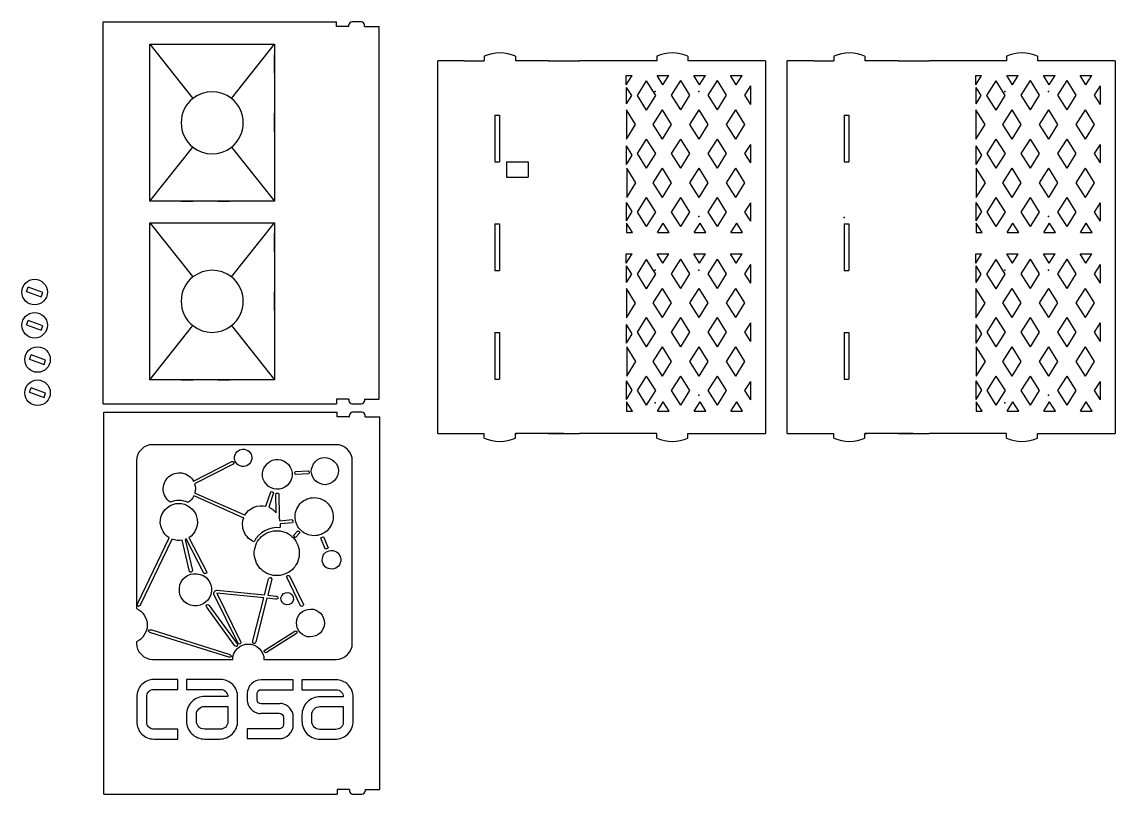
# Model space of a CAD drawing. Header units: centimetres. Extents: x 0 to 967, y -13 to 94.
# Drawn here: x 60.9 to 131.2, y -13.4 to 36.3 of the extents above; entities that cross this region are included whole.
import ezdxf

# ---------------------------------------------------------------- set-up
doc = ezdxf.new("R2010")
doc.units = ezdxf.units.CM
doc.header["$MEASUREMENT"] = 0
doc.layers.add('Picnic Basket-v2.1 v1_Picnic Basket-v2.1 v1_Picnic Basket-v1.3 v1_Picnic Basket-v1.2 v1_Picnic Basket-v1 v3_0', color=7, linetype='Continuous')

msp = doc.modelspace()

# ---------------------------------------------------------------- linework, layer by layer
at = {"layer": 'Picnic Basket-v2.1 v1_Picnic Basket-v2.1 v1_Picnic Basket-v1.3 v1_Picnic Basket-v1.2 v1_Picnic Basket-v1 v3_0'}
for p, q in [((66.093, 36.312), (66.095, 36.312)), ((66.093, 11.712), (66.093, 36.312)), ((66.095, 36.312), (81.095, 36.312)), ((81.095, 36.012), (81.095, 36.312)), ((81.897, 36.012), (81.095, 36.012)), ((81.897, 36.012), (81.897, 36.112)), ((82.697, 36.312), (82.097, 36.312)), ((82.697, 36.312), (82.097, 36.312)), ((82.897, 36.012), (82.897, 36.112)), ((82.897, 36.012), (83.85, 36.012)), ((83.85, 12.012), (83.85, 36.012)), ((69.094, 24.754), (69.094, 34.875)), ((69.094, 34.278), (69.094, 34.875)), ((69.094, 34.875), (71.861, 31.382)), ((69.094, 34.875), (69.468, 34.875)), ((69.094, 34.875), (77.113, 34.875)), ((71.084, 34.875), (71.833, 34.875)), ((73.445, 34.875), (74.194, 34.875)), ((74.346, 31.382), (77.113, 34.875)), ((75.807, 34.875), (76.555, 34.875)), ((77.113, 34.875), (77.113, 24.754)), ((77.113, 33.003), (77.113, 34.196)), ((87.614, 9.802), (87.614, 33.802)), ((89.324, 33.802), (87.614, 33.802)), ((89.324, 33.802), (90.614, 33.802)), ((90.614, 34.102), (90.614, 33.802)), ((92.614, 34.102), (92.614, 33.802)), ((94.744, 33.802), (92.614, 33.802)), ((94.744, 33.802), (96.744, 33.802)), ((101.714, 33.802), (96.744, 33.802)), ((101.714, 34.102), (101.714, 33.802)), ((103.714, 34.102), (103.714, 33.802)), ((108.714, 33.802), (103.714, 33.802)), ((108.714, 33.802), (108.714, 9.802)), ((111.824, 33.802), (110.114, 33.802)), ((110.114, 9.802), (110.114, 33.802)), ((111.824, 33.802), (113.114, 33.802)), ((113.114, 34.102), (113.114, 33.802)), ((115.114, 34.102), (115.114, 33.802)), ((117.244, 33.802), (115.114, 33.802)), ((117.244, 33.802), (119.244, 33.802)), ((124.214, 33.802), (119.244, 33.802)), ((124.214, 34.102), (124.214, 33.802)), ((126.214, 34.102), (126.214, 33.802)), ((131.214, 33.802), (126.214, 33.802)), ((131.214, 33.802), (131.214, 9.802)), ((99.745, 32.266), (99.745, 32.863)), ((99.745, 32.266), (100.12, 32.863)), ((99.745, 32.863), (100.12, 32.863)), ((100.463, 31.565), (101.053, 32.506)), ((101.643, 31.565), (101.053, 32.506)), ((102.11, 32.266), (101.736, 32.863)), ((101.736, 32.863), (102.484, 32.863)), ((102.11, 32.266), (102.484, 32.863)), ((102.668, 31.588), (103.258, 32.529)), ((103.849, 31.588), (103.258, 32.529)), ((104.097, 32.863), (104.846, 32.863)), ((104.471, 32.266), (104.097, 32.863)), ((104.471, 32.266), (104.846, 32.863)), ((105.029, 31.588), (105.62, 32.529)), ((106.21, 31.588), (105.62, 32.529)), ((106.832, 32.266), (106.458, 32.863)), ((106.458, 32.863), (107.207, 32.863)), ((106.832, 32.266), (107.207, 32.863)), ((122.245, 32.266), (122.245, 32.863)), ((122.245, 32.863), (122.62, 32.863)), ((122.245, 32.266), (122.62, 32.863)), ((122.963, 31.565), (123.553, 32.506)), ((124.143, 31.565), (123.553, 32.506)), ((124.61, 32.266), (124.236, 32.863)), ((124.236, 32.863), (124.984, 32.863)), ((124.61, 32.266), (124.984, 32.863)), ((125.168, 31.588), (125.758, 32.529)), ((126.349, 31.588), (125.758, 32.529)), ((126.597, 32.863), (127.346, 32.863)), ((126.971, 32.266), (126.597, 32.863)), ((126.971, 32.266), (127.346, 32.863)), ((127.529, 31.588), (128.12, 32.529)), ((128.71, 31.588), (128.12, 32.529)), ((128.958, 32.863), (129.707, 32.863)), ((129.332, 32.266), (128.958, 32.863)), ((129.332, 32.266), (129.707, 32.863)), ((100.1, 31.56), (99.765, 32.094)), ((99.765, 31.026), (99.765, 32.094)), ((107.39, 31.588), (107.765, 32.184)), ((107.765, 30.991), (107.765, 32.184)), ((122.6, 31.56), (122.265, 32.094)), ((122.265, 31.026), (122.265, 32.094)), ((129.89, 31.588), (130.265, 32.184)), ((130.265, 30.991), (130.265, 32.184)), ((99.765, 31.026), (100.1, 31.56)), ((101.053, 30.624), (100.463, 31.565)), ((101.053, 30.624), (101.643, 31.565)), ((103.258, 30.647), (102.668, 31.588)), ((103.258, 30.647), (103.849, 31.588)), ((105.62, 30.647), (105.029, 31.588)), ((105.62, 30.647), (106.21, 31.588)), ((107.765, 30.991), (107.39, 31.588)), ((122.265, 31.026), (122.6, 31.56)), ((123.553, 30.624), (122.963, 31.565)), ((123.553, 30.624), (124.143, 31.565)), ((125.758, 30.647), (125.168, 31.588)), ((125.758, 30.647), (126.349, 31.588)), ((128.12, 30.647), (127.529, 31.588)), ((128.12, 30.647), (128.71, 31.588)), ((130.265, 30.991), (129.89, 31.588)), ((77.113, 29.24), (77.113, 30.433)), ((91.283, 30.302), (91.583, 30.302)), ((91.283, 30.302), (91.283, 27.302)), ((91.583, 30.302), (91.583, 27.302)), ((100.349, 29.698), (99.758, 30.639)), ((99.758, 30.639), (99.758, 28.757)), ((101.488, 29.707), (102.078, 30.647)), ((102.668, 29.707), (102.078, 30.647)), ((102.668, 29.707), (102.078, 30.647)), ((103.849, 29.707), (104.439, 30.647)), ((105.029, 29.707), (104.439, 30.647)), ((106.21, 29.707), (106.8, 30.647)), ((107.39, 29.707), (106.8, 30.647)), ((113.783, 30.302), (114.083, 30.302)), ((113.783, 30.302), (113.783, 27.302)), ((114.083, 30.302), (114.083, 27.302)), ((122.849, 29.698), (122.258, 30.639)), ((122.258, 30.639), (122.258, 28.757)), ((123.988, 29.707), (124.578, 30.647)), ((125.168, 29.707), (124.578, 30.647)), ((125.168, 29.707), (124.578, 30.647)), ((126.349, 29.707), (126.939, 30.647)), ((127.529, 29.707), (126.939, 30.647)), ((128.71, 29.707), (129.3, 30.647)), ((129.89, 29.707), (129.3, 30.647)), ((99.758, 28.757), (100.349, 29.698)), ((102.078, 28.766), (101.488, 29.707)), ((102.078, 28.766), (102.668, 29.707)), ((102.078, 28.766), (102.668, 29.707)), ((104.439, 28.766), (103.849, 29.707)), ((104.439, 28.766), (105.029, 29.707)), ((106.8, 28.766), (106.21, 29.707)), ((106.8, 28.766), (107.39, 29.707)), ((122.258, 28.757), (122.849, 29.698)), ((124.578, 28.766), (123.988, 29.707)), ((124.578, 28.766), (125.168, 29.707)), ((124.578, 28.766), (125.168, 29.707)), ((126.939, 28.766), (126.349, 29.707)), ((126.939, 28.766), (127.529, 29.707)), ((129.3, 28.766), (128.71, 29.707)), ((129.3, 28.766), (129.89, 29.707)), ((69.094, 24.754), (71.861, 28.247)), ((74.346, 28.247), (77.113, 24.754)), ((100.139, 27.721), (99.765, 28.317)), ((99.765, 27.124), (99.765, 28.317)), ((100.468, 27.825), (101.058, 28.766)), ((101.649, 27.825), (101.058, 28.766)), ((102.668, 27.825), (103.258, 28.766)), ((103.849, 27.825), (103.258, 28.766)), ((105.029, 27.825), (105.62, 28.766)), ((106.21, 27.825), (105.62, 28.766)), ((107.39, 27.825), (107.765, 28.422)), ((107.765, 27.229), (107.765, 28.422)), ((122.265, 27.124), (122.265, 28.317)), ((122.639, 27.721), (122.265, 28.317)), ((122.968, 27.825), (123.558, 28.766)), ((124.149, 27.825), (123.558, 28.766)), ((125.168, 27.825), (125.758, 28.766)), ((126.349, 27.825), (125.758, 28.766)), ((127.529, 27.825), (128.12, 28.766)), ((128.71, 27.825), (128.12, 28.766)), ((129.89, 27.825), (130.265, 28.422)), ((130.265, 27.229), (130.265, 28.422)), ((99.765, 27.124), (100.139, 27.721)), ((101.058, 26.884), (100.468, 27.825)), ((101.058, 26.884), (101.649, 27.825)), ((103.258, 26.884), (102.668, 27.825)), ((103.258, 26.884), (103.849, 27.825)), ((105.62, 26.884), (105.029, 27.825)), ((105.62, 26.884), (106.21, 27.825)), ((107.765, 27.229), (107.39, 27.825)), ((122.265, 27.124), (122.639, 27.721)), ((123.558, 26.884), (122.968, 27.825)), ((123.558, 26.884), (124.149, 27.825)), ((125.758, 26.884), (125.168, 27.825)), ((125.758, 26.884), (126.349, 27.825)), ((128.12, 26.884), (127.529, 27.825)), ((128.12, 26.884), (128.71, 27.825)), ((130.265, 27.229), (129.89, 27.825)), ((91.283, 27.302), (91.583, 27.302)), ((92.033, 27.302), (93.433, 27.302)), ((92.033, 27.302), (92.033, 26.302)), ((93.433, 27.302), (93.433, 26.302)), ((99.778, 26.884), (99.778, 25.003)), ((100.368, 25.944), (99.778, 26.884)), ((101.488, 25.944), (102.078, 26.884)), ((102.668, 25.944), (102.078, 26.884)), ((103.849, 25.944), (104.439, 26.884)), ((105.029, 25.944), (104.439, 26.884)), ((106.21, 25.944), (106.8, 26.884)), ((107.39, 25.944), (106.8, 26.884)), ((113.783, 27.302), (114.083, 27.302)), ((122.868, 25.944), (122.278, 26.884)), ((122.278, 26.884), (122.278, 25.003)), ((123.988, 25.944), (124.578, 26.884)), ((125.168, 25.944), (124.578, 26.884)), ((126.349, 25.944), (126.939, 26.884)), ((127.529, 25.944), (126.939, 26.884)), ((128.71, 25.944), (129.3, 26.884)), ((129.89, 25.944), (129.3, 26.884)), ((92.033, 26.302), (93.433, 26.302)), ((99.778, 25.003), (100.368, 25.944)), ((102.078, 25.003), (101.488, 25.944)), ((102.078, 25.003), (102.668, 25.944)), ((104.439, 25.003), (103.849, 25.944)), ((104.439, 25.003), (105.029, 25.944)), ((106.8, 25.003), (106.21, 25.944)), ((106.8, 25.003), (107.39, 25.944)), ((122.278, 25.003), (122.868, 25.944)), ((124.578, 25.003), (123.988, 25.944)), ((124.578, 25.003), (125.168, 25.944)), ((126.939, 25.003), (126.349, 25.944)), ((126.939, 25.003), (127.529, 25.944)), ((129.3, 25.003), (128.71, 25.944)), ((129.3, 25.003), (129.89, 25.944)), ((77.113, 24.754), (69.094, 24.754)), ((71.11, 24.754), (71.859, 24.754)), ((71.11, 24.754), (71.859, 24.754)), ((73.471, 24.754), (74.22, 24.754)), ((100.139, 24.088), (99.765, 24.685)), ((99.765, 23.492), (99.765, 24.685)), ((100.468, 24.062), (101.058, 25.003)), ((101.649, 24.062), (101.058, 25.003)), ((102.668, 24.062), (103.258, 25.003)), ((103.849, 24.062), (103.258, 25.003)), ((105.029, 24.062), (105.62, 25.003)), ((106.21, 24.062), (105.62, 25.003)), ((107.39, 24.062), (107.765, 24.659)), ((107.765, 23.466), (107.765, 24.659)), ((122.265, 23.492), (122.265, 24.685)), ((122.639, 24.088), (122.265, 24.685)), ((122.968, 24.062), (123.558, 25.003)), ((124.149, 24.062), (123.558, 25.003)), ((125.168, 24.062), (125.758, 25.003)), ((126.349, 24.062), (125.758, 25.003)), ((127.529, 24.062), (128.12, 25.003)), ((128.71, 24.062), (128.12, 25.003)), ((129.89, 24.062), (130.265, 24.659)), ((130.265, 23.466), (130.265, 24.659)), ((99.765, 23.492), (100.139, 24.088)), ((101.058, 23.122), (100.468, 24.062)), ((101.058, 23.122), (101.649, 24.062)), ((103.258, 23.122), (102.668, 24.062)), ((103.258, 23.122), (103.849, 24.062)), ((105.62, 23.122), (105.029, 24.062)), ((105.62, 23.122), (106.21, 24.062)), ((107.765, 23.466), (107.39, 24.062)), ((122.265, 23.492), (122.639, 24.088)), ((123.558, 23.122), (122.968, 24.062)), ((123.558, 23.122), (124.149, 24.062)), ((125.758, 23.122), (125.168, 24.062)), ((125.758, 23.122), (126.349, 24.062)), ((128.12, 23.122), (127.529, 24.062)), ((128.12, 23.122), (128.71, 24.062)), ((130.265, 23.466), (129.89, 24.062)), ((69.094, 13.254), (69.094, 23.375)), ((69.094, 23.375), (69.468, 23.375)), ((69.094, 23.375), (71.861, 19.882)), ((69.094, 23.375), (77.113, 23.375)), ((69.094, 22.778), (69.094, 23.375)), ((71.084, 23.375), (71.833, 23.375)), ((73.445, 23.375), (74.194, 23.375)), ((74.346, 19.882), (77.113, 23.375)), ((75.807, 23.375), (76.555, 23.375)), ((77.113, 23.375), (77.113, 13.254)), ((91.283, 23.302), (91.283, 20.302)), ((91.283, 23.302), (91.583, 23.302)), ((91.583, 23.302), (91.583, 20.302)), ((99.771, 23.339), (99.771, 22.742)), ((100.146, 22.742), (99.771, 23.339)), ((101.762, 22.742), (102.136, 23.339)), ((101.762, 22.742), (102.136, 23.339)), ((102.51, 22.742), (102.136, 23.339)), ((102.51, 22.742), (102.136, 23.339)), ((104.123, 22.742), (104.497, 23.339)), ((104.872, 22.742), (104.497, 23.339)), ((106.484, 22.742), (106.858, 23.339)), ((107.233, 22.742), (106.858, 23.339)), ((113.783, 23.302), (114.083, 23.302)), ((113.783, 23.302), (113.783, 20.302)), ((114.083, 23.302), (114.083, 20.302)), ((122.646, 22.742), (122.271, 23.339)), ((122.271, 23.339), (122.271, 22.742)), ((124.262, 22.742), (124.636, 23.339)), ((124.262, 22.742), (124.636, 23.339)), ((125.01, 22.742), (124.636, 23.339)), ((125.01, 22.742), (124.636, 23.339)), ((126.623, 22.742), (126.997, 23.339)), ((127.372, 22.742), (126.997, 23.339)), ((128.984, 22.742), (129.358, 23.339)), ((129.733, 22.742), (129.358, 23.339)), ((77.113, 21.503), (77.113, 22.696)), ((99.771, 22.742), (100.146, 22.742)), ((101.762, 22.742), (102.51, 22.742)), ((101.762, 22.742), (102.51, 22.742)), ((104.123, 22.742), (104.872, 22.742)), ((106.484, 22.742), (107.233, 22.742)), ((122.271, 22.742), (122.646, 22.742)), ((124.262, 22.742), (125.01, 22.742)), ((124.262, 22.742), (125.01, 22.742)), ((126.623, 22.742), (127.372, 22.742)), ((128.984, 22.742), (129.733, 22.742)), ((99.745, 20.766), (100.12, 21.363)), ((99.745, 20.766), (99.745, 21.363)), ((99.745, 21.363), (100.12, 21.363)), ((102.11, 20.766), (101.736, 21.363)), ((101.736, 21.363), (102.484, 21.363)), ((102.11, 20.766), (102.484, 21.363)), ((104.471, 20.766), (104.097, 21.363)), ((104.097, 21.363), (104.846, 21.363)), ((104.471, 20.766), (104.846, 21.363)), ((106.832, 20.766), (106.458, 21.363)), ((106.458, 21.363), (107.207, 21.363)), ((106.832, 20.766), (107.207, 21.363)), ((122.245, 20.766), (122.62, 21.363)), ((122.245, 21.363), (122.62, 21.363)), ((122.245, 20.766), (122.245, 21.363)), ((124.61, 20.766), (124.236, 21.363)), ((124.236, 21.363), (124.984, 21.363)), ((124.61, 20.766), (124.984, 21.363)), ((126.971, 20.766), (126.597, 21.363)), ((126.597, 21.363), (127.346, 21.363)), ((126.971, 20.766), (127.346, 21.363)), ((128.958, 21.363), (129.707, 21.363)), ((129.332, 20.766), (128.958, 21.363)), ((129.332, 20.766), (129.707, 21.363)), ((99.765, 19.526), (99.765, 20.594)), ((100.1, 20.06), (99.765, 20.594)), ((100.463, 20.065), (101.053, 21.006)), ((101.643, 20.065), (101.053, 21.006)), ((102.668, 20.088), (103.258, 21.029)), ((103.849, 20.088), (103.258, 21.029)), ((105.029, 20.088), (105.62, 21.029)), ((106.21, 20.088), (105.62, 21.029)), ((107.39, 20.088), (107.765, 20.684)), ((107.765, 19.491), (107.765, 20.684)), ((122.265, 19.526), (122.265, 20.594)), ((122.6, 20.06), (122.265, 20.594)), ((122.963, 20.065), (123.553, 21.006)), ((124.143, 20.065), (123.553, 21.006)), ((125.168, 20.088), (125.758, 21.029)), ((126.349, 20.088), (125.758, 21.029)), ((127.529, 20.088), (128.12, 21.029)), ((128.71, 20.088), (128.12, 21.029)), ((129.89, 20.088), (130.265, 20.684)), ((130.265, 19.491), (130.265, 20.684)), ((91.283, 20.302), (91.583, 20.302)), ((99.765, 19.526), (100.1, 20.06)), ((101.053, 19.124), (100.463, 20.065)), ((101.053, 19.124), (101.643, 20.065)), ((103.258, 19.147), (102.668, 20.088)), ((103.258, 19.147), (103.849, 20.088)), ((105.62, 19.147), (105.029, 20.088)), ((105.62, 19.147), (106.21, 20.088)), ((107.765, 19.491), (107.39, 20.088)), ((113.783, 20.302), (114.083, 20.302)), ((122.265, 19.526), (122.6, 20.06)), ((123.553, 19.124), (122.963, 20.065)), ((123.553, 19.124), (124.143, 20.065)), ((125.758, 19.147), (125.168, 20.088)), ((125.758, 19.147), (126.349, 20.088)), ((128.12, 19.147), (127.529, 20.088)), ((128.12, 19.147), (128.71, 20.088)), ((130.265, 19.491), (129.89, 20.088)), ((61.152, 18.939), (61.255, 19.221)), ((62.195, 18.877), (61.255, 19.221)), ((99.758, 19.139), (99.758, 17.257)), ((100.349, 18.198), (99.758, 19.139)), ((101.488, 18.207), (102.078, 19.147)), ((102.668, 18.207), (102.078, 19.147)), ((102.668, 18.207), (102.078, 19.147)), ((103.849, 18.207), (104.439, 19.147)), ((105.029, 18.207), (104.439, 19.147)), ((106.21, 18.207), (106.8, 19.147)), ((107.39, 18.207), (106.8, 19.147)), ((122.258, 19.139), (122.258, 17.257)), ((122.849, 18.198), (122.258, 19.139)), ((123.988, 18.207), (124.578, 19.147)), ((125.168, 18.207), (124.578, 19.147)), ((125.168, 18.207), (124.578, 19.147)), ((126.349, 18.207), (126.939, 19.147)), ((127.529, 18.207), (126.939, 19.147)), ((128.71, 18.207), (129.3, 19.147)), ((129.89, 18.207), (129.3, 19.147)), ((61.152, 18.939), (62.091, 18.596)), ((62.091, 18.596), (62.195, 18.877)), ((77.113, 17.74), (77.113, 18.933)), ((99.758, 17.257), (100.349, 18.198)), ((102.078, 17.266), (101.488, 18.207)), ((102.078, 17.266), (102.668, 18.207)), ((102.078, 17.266), (102.668, 18.207)), ((104.439, 17.266), (103.849, 18.207)), ((104.439, 17.266), (105.029, 18.207)), ((106.8, 17.266), (106.21, 18.207)), ((106.8, 17.266), (107.39, 18.207)), ((122.258, 17.257), (122.849, 18.198)), ((124.578, 17.266), (123.988, 18.207)), ((124.578, 17.266), (125.168, 18.207)), ((124.578, 17.266), (125.168, 18.207)), ((126.939, 17.266), (126.349, 18.207)), ((126.939, 17.266), (127.529, 18.207)), ((129.3, 17.266), (128.71, 18.207)), ((129.3, 17.266), (129.89, 18.207)), ((61.152, 16.801), (61.255, 17.082)), ((62.195, 16.739), (61.255, 17.082)), ((100.468, 16.325), (101.058, 17.266)), ((101.649, 16.325), (101.058, 17.266)), ((102.668, 16.325), (103.258, 17.266)), ((103.849, 16.325), (103.258, 17.266)), ((105.029, 16.325), (105.62, 17.266)), ((106.21, 16.325), (105.62, 17.266)), ((107.39, 16.325), (107.765, 16.922)), ((107.765, 15.729), (107.765, 16.922)), ((122.968, 16.325), (123.558, 17.266)), ((124.149, 16.325), (123.558, 17.266)), ((125.168, 16.325), (125.758, 17.266)), ((126.349, 16.325), (125.758, 17.266)), ((127.529, 16.325), (128.12, 17.266)), ((128.71, 16.325), (128.12, 17.266)), ((129.89, 16.325), (130.265, 16.922)), ((130.265, 15.729), (130.265, 16.922)), ((61.152, 16.801), (62.091, 16.457)), ((62.091, 16.457), (62.195, 16.739)), ((69.094, 13.254), (71.861, 16.747)), ((74.346, 16.747), (77.113, 13.254)), ((91.283, 16.302), (91.583, 16.302)), ((91.283, 16.302), (91.283, 13.302)), ((91.583, 16.302), (91.583, 13.302)), ((99.765, 15.624), (99.765, 16.817)), ((100.139, 16.221), (99.765, 16.817)), ((99.765, 15.624), (100.139, 16.221)), ((101.058, 15.384), (100.468, 16.325)), ((101.058, 15.384), (101.649, 16.325)), ((103.258, 15.384), (102.668, 16.325)), ((103.258, 15.384), (103.849, 16.325)), ((105.62, 15.384), (105.029, 16.325)), ((105.62, 15.384), (106.21, 16.325)), ((107.765, 15.729), (107.39, 16.325)), ((113.783, 16.302), (114.083, 16.302)), ((113.783, 16.302), (113.783, 13.302)), ((114.083, 16.302), (114.083, 13.302)), ((122.639, 16.221), (122.265, 16.817)), ((122.265, 15.624), (122.265, 16.817)), ((122.265, 15.624), (122.639, 16.221)), ((123.558, 15.384), (122.968, 16.325)), ((123.558, 15.384), (124.149, 16.325)), ((125.758, 15.384), (125.168, 16.325)), ((125.758, 15.384), (126.349, 16.325)), ((128.12, 15.384), (127.529, 16.325)), ((128.12, 15.384), (128.71, 16.325)), ((130.265, 15.729), (129.89, 16.325)), ((61.34, 14.594), (61.443, 14.875)), ((62.382, 14.532), (61.443, 14.875)), ((99.778, 15.384), (99.778, 13.503)), ((100.368, 14.444), (99.778, 15.384)), ((101.488, 14.444), (102.078, 15.384)), ((102.668, 14.444), (102.078, 15.384)), ((103.849, 14.444), (104.439, 15.384)), ((105.029, 14.444), (104.439, 15.384)), ((106.21, 14.444), (106.8, 15.384)), ((107.39, 14.444), (106.8, 15.384)), ((122.278, 15.384), (122.278, 13.503)), ((122.868, 14.444), (122.278, 15.384)), ((123.988, 14.444), (124.578, 15.384)), ((125.168, 14.444), (124.578, 15.384)), ((126.349, 14.444), (126.939, 15.384)), ((127.529, 14.444), (126.939, 15.384)), ((128.71, 14.444), (129.3, 15.384)), ((129.89, 14.444), (129.3, 15.384)), ((61.34, 14.594), (62.279, 14.25)), ((62.279, 14.25), (62.382, 14.532)), ((99.778, 13.503), (100.368, 14.444)), ((102.078, 13.503), (101.488, 14.444)), ((102.078, 13.503), (102.668, 14.444)), ((104.439, 13.503), (103.849, 14.444)), ((104.439, 13.503), (105.029, 14.444)), ((106.8, 13.503), (106.21, 14.444)), ((106.8, 13.503), (107.39, 14.444)), ((122.278, 13.503), (122.868, 14.444)), ((124.578, 13.503), (123.988, 14.444)), ((124.578, 13.503), (125.168, 14.444)), ((126.939, 13.503), (126.349, 14.444)), ((126.939, 13.503), (127.529, 14.444)), ((129.3, 13.503), (128.71, 14.444)), ((129.3, 13.503), (129.89, 14.444)), ((100.468, 12.562), (101.058, 13.503)), ((101.649, 12.562), (101.058, 13.503)), ((102.668, 12.562), (103.258, 13.503)), ((103.849, 12.562), (103.258, 13.503)), ((105.029, 12.562), (105.62, 13.503)), ((106.21, 12.562), (105.62, 13.503)), ((122.968, 12.562), (123.558, 13.503)), ((124.149, 12.562), (123.558, 13.503)), ((125.168, 12.562), (125.758, 13.503)), ((126.349, 12.562), (125.758, 13.503)), ((127.529, 12.562), (128.12, 13.503)), ((128.71, 12.562), (128.12, 13.503)), ((61.34, 12.455), (61.443, 12.737)), ((62.382, 12.393), (61.443, 12.737)), ((77.113, 13.254), (69.094, 13.254)), ((71.11, 13.254), (71.859, 13.254)), ((71.11, 13.254), (71.859, 13.254)), ((73.471, 13.254), (74.22, 13.254)), ((91.283, 13.302), (91.583, 13.302)), ((99.765, 11.992), (99.765, 13.185)), ((100.139, 12.588), (99.765, 13.185)), ((107.39, 12.562), (107.765, 13.159)), ((107.765, 11.966), (107.765, 13.159)), ((113.783, 13.302), (114.083, 13.302)), ((122.265, 11.992), (122.265, 13.185)), ((122.639, 12.588), (122.265, 13.185)), ((129.89, 12.562), (130.265, 13.159)), ((130.265, 11.966), (130.265, 13.159)), ((61.34, 12.455), (62.279, 12.111)), ((62.279, 12.111), (62.382, 12.393)), ((81.095, 12.012), (81.097, 11.712)), ((81.897, 12.012), (81.095, 12.012)), ((81.897, 12.012), (81.897, 11.912)), ((82.897, 12.012), (83.85, 12.012)), ((82.897, 12.012), (82.897, 11.912)), ((99.765, 11.992), (100.139, 12.588)), ((101.058, 11.622), (100.468, 12.562)), ((101.058, 11.622), (101.649, 12.562)), ((103.258, 11.622), (102.668, 12.562)), ((103.258, 11.622), (103.849, 12.562)), ((105.62, 11.622), (105.029, 12.562)), ((105.62, 11.622), (106.21, 12.562)), ((107.765, 11.966), (107.39, 12.562)), ((122.265, 11.992), (122.639, 12.588)), ((123.558, 11.622), (122.968, 12.562)), ((123.558, 11.622), (124.149, 12.562)), ((125.758, 11.622), (125.168, 12.562)), ((125.758, 11.622), (126.349, 12.562)), ((128.12, 11.622), (127.529, 12.562)), ((128.12, 11.622), (128.71, 12.562)), ((130.265, 11.966), (129.89, 12.562)), ((66.093, 11.712), (81.097, 11.712)), ((82.097, 11.712), (82.697, 11.712)), ((99.771, 11.839), (99.771, 11.242)), ((100.146, 11.242), (99.771, 11.839)), ((101.762, 11.242), (102.136, 11.839)), ((101.762, 11.242), (102.136, 11.839)), ((102.51, 11.242), (102.136, 11.839)), ((102.51, 11.242), (102.136, 11.839)), ((104.123, 11.242), (104.497, 11.839)), ((104.872, 11.242), (104.497, 11.839)), ((106.484, 11.242), (106.858, 11.839)), ((107.233, 11.242), (106.858, 11.839)), ((122.646, 11.242), (122.271, 11.839)), ((122.271, 11.839), (122.271, 11.242)), ((124.262, 11.242), (124.636, 11.839)), ((124.262, 11.242), (124.636, 11.839)), ((125.01, 11.242), (124.636, 11.839)), ((125.01, 11.242), (124.636, 11.839)), ((126.623, 11.242), (126.997, 11.839)), ((127.372, 11.242), (126.997, 11.839)), ((128.984, 11.242), (129.358, 11.839)), ((129.733, 11.242), (129.358, 11.839)), ((66.134, -13.427), (66.134, 11.173)), ((66.134, 11.173), (66.136, 11.173)), ((66.136, 11.173), (81.136, 11.173)), ((81.136, 10.873), (81.136, 11.173)), ((81.938, 10.873), (81.136, 10.873)), ((81.938, 10.873), (81.938, 10.973)), ((82.738, 11.173), (82.138, 11.173)), ((82.738, 11.173), (82.138, 11.173)), ((82.938, 10.873), (82.938, 10.973)), ((82.938, 10.873), (83.891, 10.873)), ((83.891, -13.127), (83.891, 10.873)), ((99.771, 11.242), (100.146, 11.242)), ((101.762, 11.242), (102.51, 11.242)), ((101.762, 11.242), (102.51, 11.242)), ((104.123, 11.242), (104.872, 11.242)), ((106.484, 11.242), (107.233, 11.242)), ((122.271, 11.242), (122.646, 11.242)), ((124.262, 11.242), (125.01, 11.242)), ((124.262, 11.242), (125.01, 11.242)), ((126.623, 11.242), (127.372, 11.242)), ((128.984, 11.242), (129.733, 11.242)), ((87.614, 9.802), (89.324, 9.802)), ((89.324, 9.802), (90.614, 9.802)), ((90.614, 9.502), (90.614, 9.802)), ((92.614, 9.802), (92.714, 9.802)), ((95.714, 9.802), (92.614, 9.802)), ((94.744, 9.802), (92.614, 9.802)), ((92.614, 9.502), (92.614, 9.802)), ((95.714, 9.802), (92.614, 9.802)), ((94.744, 9.802), (96.744, 9.802)), ((101.714, 9.802), (96.744, 9.802)), ((101.714, 9.802), (96.744, 9.802)), ((101.714, 9.502), (101.714, 9.802)), ((101.714, 9.502), (101.714, 9.802)), ((103.714, 9.502), (103.714, 9.802)), ((103.714, 9.802), (108.714, 9.802)), ((103.714, 9.502), (103.714, 9.802)), ((110.114, 9.802), (111.824, 9.802)), ((111.824, 9.802), (113.114, 9.802)), ((113.114, 9.502), (113.114, 9.802)), ((118.214, 9.802), (115.114, 9.802)), ((118.214, 9.802), (115.114, 9.802)), ((115.114, 9.502), (115.114, 9.802)), ((117.244, 9.802), (115.114, 9.802)), ((115.114, 9.802), (115.214, 9.802)), ((117.244, 9.802), (119.244, 9.802)), ((124.214, 9.802), (119.244, 9.802)), ((124.214, 9.802), (119.244, 9.802)), ((124.214, 9.502), (124.214, 9.802)), ((124.214, 9.502), (124.214, 9.802)), ((126.214, 9.502), (126.214, 9.802)), ((126.214, 9.502), (126.214, 9.802)), ((126.214, 9.802), (131.214, 9.802)), ((81.082, 9.08), (69.267, 9.08)), ((68.236, 8.048), (68.236, -1.473)), ((71.893, 6.734), (74.359, 7.998)), ((74.449, 7.824), (71.971, 6.554)), ((82.113, -3.716), (82.113, 8.048)), ((78.452, 7.359), (79.304, 7.402)), ((79.314, 7.206), (78.461, 7.163)), ((71.976, 5.758), (71.924, 5.795)), ((75.095, 4.378), (71.976, 5.758)), ((71.982, 5.951), (72.055, 5.938)), ((72.055, 5.938), (75.175, 4.558)), ((76.558, 5.113), (76.87, 6.039)), ((77.056, 5.976), (76.744, 5.05)), ((77.215, 4.688), (77.199, 5.908)), ((77.396, 5.911), (77.415, 4.449)), ((75.133, 4.367), (75.095, 4.378)), ((75.175, 4.558), (75.212, 4.535)), ((77.453, 4.169), (78.244, 4.252)), ((78.264, 4.056), (77.475, 3.974)), ((78.328, 3.238), (78.608, 3.537)), ((68.317, -1.128), (70.34, 3.081)), ((70.501, 2.966), (68.494, -1.213)), ((70.513, 2.995), (70.501, 2.966)), ((71.638, 0.923), (71.173, 2.929)), ((71.438, 3.011), (71.36, 2.98)), ((71.36, 2.98), (71.366, 2.964)), ((71.366, 2.964), (71.829, 0.967)), ((71.447, 2.967), (71.438, 3.011)), ((72.571, 0.815), (71.447, 2.967)), ((71.589, 3.091), (71.621, 3.058)), ((71.621, 3.058), (72.745, 0.906)), ((78.751, 3.402), (78.471, 3.104)), ((80.382, 2.368), (80.09, 3.067)), ((80.272, 3.143), (80.563, 2.444)), ((76.477, -0.597), (76.735, 0.412)), ((76.925, 0.364), (76.675, -0.617)), ((78.79, -1.3), (77.898, 0.538)), ((78.075, 0.623), (78.967, -1.215)), ((74.747, -3.676), (73.216, -0.544)), ((73.247, -0.385), (73.281, -0.377)), ((73.407, -0.488), (74.924, -3.59)), ((76.428, -0.789), (73.407, -0.488)), ((73.431, -0.293), (76.477, -0.597)), ((76.675, -0.617), (77.206, -0.669)), ((74.547, -3.86), (72.747, -1.387)), ((72.906, -1.271), (74.706, -3.744)), ((75.72, -3.56), (76.428, -0.789)), ((76.626, -0.809), (75.911, -3.609)), ((77.186, -0.865), (76.626, -0.809)), ((74.11, -4.593), (69.157, -3.037)), ((69.216, -2.85), (74.169, -4.406)), ((76.49, -4.149), (78.414, -2.924)), ((78.519, -3.09), (76.595, -4.314)), ((68.236, -3.613), (68.236, -3.716)), ((69.267, -4.747), (74.426, -4.747)), ((76.433, -4.747), (81.082, -4.747)), ((70.892, -6.051), (69.338, -6.051)), ((70.892, -6.686), (70.892, -6.051)), ((71.45, -6.051), (71.45, -6.686)), ((73.65, -6.051), (71.45, -6.051)), ((78.322, -6.066), (76.248, -6.066)), ((78.322, -6.701), (78.322, -6.066)), ((78.879, -6.066), (78.879, -6.701)), ((81.08, -6.066), (78.879, -6.066)), ((69.338, -6.686), (70.892, -6.686)), ((71.45, -6.686), (73.65, -6.686)), ((75.359, -6.954), (75.36, -7.386)), ((75.995, -7.38), (75.994, -6.954)), ((76.247, -6.702), (78.322, -6.701)), ((78.879, -6.701), (81.08, -6.701)), ((68.25, -7.139), (68.25, -8.787)), ((68.885, -8.787), (68.885, -7.139)), ((73.592, -7.141), (72.598, -7.141)), ((73.635, -7.141), (73.592, -7.141)), ((74.104, -7.14), (73.635, -7.141)), ((74.738, -8.245), (74.739, -7.139)), ((77.434, -7.603), (76.247, -7.603)), ((77.498, -7.595), (77.434, -7.603)), ((77.536, -7.585), (77.498, -7.595)), ((77.575, -7.592), (77.536, -7.585)), ((81.021, -7.156), (80.028, -7.156)), ((81.064, -7.157), (81.021, -7.156)), ((81.533, -7.156), (81.064, -7.157)), ((82.168, -8.26), (82.168, -7.155)), ((71.45, -8.289), (71.45, -8.728)), ((72.085, -8.728), (72.085, -8.289)), ((72.598, -7.776), (74.104, -7.776)), ((74.104, -7.776), (74.104, -8.762)), ((74.739, -8.288), (74.738, -8.245)), ((74.739, -8.728), (74.739, -8.288)), ((76.107, -8.227), (76.146, -8.233)), ((76.146, -8.233), (76.184, -8.223)), ((76.184, -8.223), (76.255, -8.213)), ((76.255, -8.213), (77.417, -8.213)), ((78.879, -8.305), (78.879, -8.743)), ((79.514, -8.743), (79.514, -8.305)), ((80.028, -7.791), (81.533, -7.791)), ((81.533, -7.791), (81.533, -8.778)), ((82.168, -8.304), (82.168, -8.26)), ((82.168, -8.743), (82.168, -8.304)), ((77.687, -8.483), (77.687, -8.946)), ((78.321, -8.982), (78.321, -8.447)), ((70.892, -9.241), (69.338, -9.241)), ((70.892, -9.876), (70.892, -9.241)), ((73.626, -9.24), (72.598, -9.241)), ((76.477, -9.215), (75.351, -9.216)), ((75.351, -9.216), (75.351, -9.851)), ((75.351, -9.851), (76.222, -9.85)), ((76.222, -9.85), (76.255, -9.85)), ((76.255, -9.85), (76.463, -9.85)), ((76.463, -9.85), (76.506, -9.85)), ((76.507, -9.215), (76.477, -9.215)), ((76.506, -9.85), (77.454, -9.85)), ((77.448, -9.215), (76.507, -9.215)), ((81.055, -9.256), (80.028, -9.257)), ((69.338, -9.876), (70.892, -9.876)), ((72.598, -9.876), (73.591, -9.876)), ((80.028, -9.892), (81.02, -9.892)), ((81.136, -13.127), (81.138, -13.427)), ((81.938, -13.127), (81.136, -13.127)), ((81.938, -13.127), (81.938, -13.227)), ((82.938, -13.127), (82.938, -13.227)), ((82.938, -13.127), (83.891, -13.127)), ((66.134, -13.427), (81.138, -13.427)), ((82.138, -13.427), (82.738, -13.427))]:
    msp.add_line(p, q, dxfattribs=at)
for centre in [(61.673, 18.908), (61.673, 16.77), (61.861, 14.563), (61.861, 12.424)]:
    msp.add_circle(centre, 0.822, dxfattribs=at)
for centre, radius, start, end in [((82.097, 36.112), 0.2, 90, 180), ((82.697, 36.112), 0.2, 0, 90), ((91.614, 31.826), 2.486, 66.27811, 113.72189), ((102.714, 31.826), 2.486, 66.27811, 113.72189), ((114.114, 31.826), 2.486, 66.27811, 113.72189), ((125.214, 31.826), 2.486, 66.27811, 113.72189), ((73.103, 29.814), 2, 51.60677, 128.39323), ((73.103, 29.814), 2, 128.39323, 231.60677), ((73.103, 29.814), 2, 308.39323, 51.60677), ((73.103, 29.814), 2, 231.60677, 308.39323), ((73.103, 18.314), 2, 128.39323, 231.60677), ((73.103, 18.314), 2, 51.60677, 128.39323), ((73.103, 18.314), 2, 308.39323, 51.60677), ((73.103, 18.314), 2, 231.60677, 308.39323), ((82.097, 11.912), 0.2, 180, 270), ((82.697, 11.912), 0.2, 270, 360), ((82.138, 10.973), 0.2, 90, 180), ((82.738, 10.973), 0.2, 0, 90), ((91.614, 11.778), 2.486, 246.27811, 293.72189), ((102.714, 11.778), 2.486, 246.27811, 293.72189), ((102.714, 11.778), 2.486, 246.27811, 293.72189), ((114.114, 11.778), 2.486, 246.27811, 293.72189), ((125.214, 11.778), 2.486, 246.27811, 293.72189), ((125.214, 11.778), 2.486, 246.27811, 293.72189), ((82.138, -13.227), 0.2, 180, 270), ((82.738, -13.227), 0.2, 270, 360)]:
    msp.add_arc(centre, radius, start, end, dxfattribs=at)
for points in [[(69.267, 9.08), (68.76, 9.131), (68.184, 8.556), (68.236, 8.048)], [(74.588, 7.994), (74.445, 8.232), (74.595, 8.647), (74.856, 8.739)], [(74.856, 8.739), (75.093, 8.882), (75.509, 8.732), (75.601, 8.471)], [(75.601, 8.471), (75.744, 8.234), (75.594, 7.818), (75.333, 7.726)], [(82.113, 8.048), (82.165, 8.556), (81.589, 9.131), (81.082, 9.08)], [(74.359, 7.998), (74.4, 8.027), (74.477, 8.005), (74.497, 7.959)], [(74.497, 7.959), (74.523, 7.916), (74.496, 7.84), (74.449, 7.824)], [(75.333, 7.726), (75.095, 7.583), (74.68, 7.733), (74.588, 7.994)], [(76.342, 7.216), (76.32, 7.687), (76.88, 8.191), (77.347, 8.118)], [(77.347, 8.118), (77.819, 8.14), (78.323, 7.58), (78.25, 7.113)], [(79.509, 7.191), (79.375, 7.598), (79.742, 8.175), (80.168, 8.225)], [(80.168, 8.225), (80.575, 8.36), (81.152, 7.992), (81.202, 7.567)], [(70.285, 6.999), (70.505, 7.208), (70.855, 7.313), (71.153, 7.257)], [(71.153, 7.257), (71.454, 7.214), (71.752, 7.003), (71.893, 6.734)], [(77.244, 6.21), (76.773, 6.188), (76.269, 6.749), (76.342, 7.216)], [(78.25, 7.113), (78.272, 6.641), (77.711, 6.137), (77.244, 6.21)], [(78.425, 7.26), (78.421, 7.308), (78.436, 7.364), (78.452, 7.359)], [(78.461, 7.163), (78.446, 7.158), (78.426, 7.211), (78.425, 7.26)], [(79.304, 7.402), (79.32, 7.407), (79.34, 7.354), (79.341, 7.305)], [(79.341, 7.305), (79.345, 7.257), (79.33, 7.201), (79.314, 7.206)], [(80.544, 6.532), (80.136, 6.398), (79.56, 6.765), (79.509, 7.191)], [(81.202, 7.567), (81.337, 7.159), (80.969, 6.583), (80.544, 6.532)], [(69.952, 6.157), (69.923, 6.459), (70.057, 6.799), (70.285, 6.999)], [(71.971, 6.554), (72.034, 6.363), (72.038, 6.144), (71.982, 5.951)], [(70.408, 5.374), (70.152, 5.538), (69.968, 5.854), (69.952, 6.157)], [(71.924, 5.795), (71.843, 5.619), (71.704, 5.462), (71.539, 5.359)], [(76.87, 6.039), (76.871, 6.058), (76.93, 6.061), (76.975, 6.043)], [(76.975, 6.043), (77.021, 6.03), (77.066, 5.992), (77.056, 5.976)], [(77.199, 5.908), (77.194, 5.935), (77.248, 5.966), (77.297, 5.964)], [(77.297, 5.964), (77.345, 5.967), (77.4, 5.938), (77.396, 5.911)], [(79.009, 5.483), (79.247, 5.641), (79.607, 5.715), (79.934, 5.64)], [(79.934, 5.64), (80.261, 5.565), (80.554, 5.343), (80.7, 5.097)], [(69.806, 4.417), (69.908, 4.896), (70.457, 5.319), (70.947, 5.294)], [(71.539, 5.359), (71.198, 5.524), (70.753, 5.53), (70.408, 5.374)], [(70.947, 5.294), (71.436, 5.327), (71.992, 4.913), (72.101, 4.436)], [(75.212, 4.535), (75.432, 4.983), (76.082, 5.262), (76.558, 5.113)], [(76.744, 5.05), (76.926, 4.972), (77.093, 4.844), (77.215, 4.688)], [(78.466, 4.717), (78.54, 5.044), (78.762, 5.337), (79.009, 5.483)], [(80.7, 5.097), (80.859, 4.859), (80.932, 4.498), (80.857, 4.171)], [(70.34, 3.081), (69.906, 3.309), (69.649, 3.953), (69.806, 4.417)], [(72.101, 4.436), (72.266, 3.974), (72.019, 3.326), (71.589, 3.091)], [(75.153, 3.462), (75.026, 3.758), (75.029, 4.11), (75.133, 4.367)], [(77.415, 4.449), (77.413, 4.431), (77.398, 4.412), (77.381, 4.407)], [(77.381, 4.407), (77.413, 4.331), (77.437, 4.251), (77.453, 4.169)], [(78.244, 4.252), (78.26, 4.258), (78.284, 4.206), (78.287, 4.157)], [(78.623, 3.791), (78.464, 4.03), (78.391, 4.39), (78.466, 4.717)], [(77.455, 3.719), (76.825, 3.827), (76.05, 3.41), (75.794, 2.824)], [(76.185, 3.067), (76.405, 3.324), (76.792, 3.522), (77.187, 3.542)], [(77.187, 3.542), (77.583, 3.561), (77.987, 3.402), (78.232, 3.168)], [(77.475, 3.974), (77.477, 3.889), (77.471, 3.803), (77.455, 3.719)], [(78.287, 4.157), (78.294, 4.11), (78.281, 4.053), (78.264, 4.056)], [(78.608, 3.537), (78.64, 3.527), (78.67, 3.507), (78.69, 3.481)], [(79.389, 3.248), (79.062, 3.323), (78.769, 3.545), (78.623, 3.791)], [(80.857, 4.171), (80.783, 3.845), (80.56, 3.551), (80.314, 3.406)], [(71.173, 2.929), (70.956, 2.888), (70.718, 2.911), (70.513, 2.995)], [(75.794, 2.824), (75.536, 2.925), (75.279, 3.166), (75.153, 3.462)], [(75.811, 2.022), (75.791, 2.418), (75.951, 2.823), (76.185, 3.067)], [(78.232, 3.168), (78.489, 2.948), (78.687, 2.561), (78.707, 2.165)], [(78.389, 3.16), (78.362, 3.179), (78.339, 3.207), (78.328, 3.238)], [(78.471, 3.104), (78.439, 3.114), (78.409, 3.134), (78.389, 3.16)], [(78.69, 3.481), (78.718, 3.462), (78.74, 3.433), (78.751, 3.402)], [(80.314, 3.406), (80.076, 3.247), (79.715, 3.174), (79.389, 3.248)], [(80.09, 3.067), (80.081, 3.078), (80.125, 3.114), (80.17, 3.131)], [(80.17, 3.131), (80.214, 3.151), (80.271, 3.157), (80.272, 3.143)], [(78.707, 2.165), (78.726, 1.77), (78.567, 1.365), (78.333, 1.121)], [(80.302, 1.308), (80.101, 1.526), (80.168, 1.994), (80.423, 2.147)], [(80.483, 2.38), (80.439, 2.36), (80.383, 2.354), (80.382, 2.368)], [(80.423, 2.147), (80.641, 2.348), (81.109, 2.28), (81.262, 2.026)], [(80.563, 2.444), (80.573, 2.433), (80.528, 2.398), (80.483, 2.38)], [(76.286, 1.02), (76.029, 1.24), (75.831, 1.627), (75.811, 2.022)], [(81.262, 2.026), (81.463, 1.808), (81.395, 1.339), (81.141, 1.187)], [(71.356, 0.54), (71.718, 0.905), (72.534, 0.827), (72.819, 0.4)], [(71.751, 0.871), (71.712, 0.853), (71.65, 0.881), (71.638, 0.923)], [(71.829, 0.967), (71.837, 0.925), (71.794, 0.872), (71.751, 0.871)], [(72.7, 0.78), (72.662, 0.753), (72.59, 0.773), (72.571, 0.815)], [(72.745, 0.906), (72.769, 0.866), (72.743, 0.796), (72.7, 0.78)], [(77.33, 0.646), (76.935, 0.627), (76.53, 0.786), (76.286, 1.02)], [(78.333, 1.121), (78.113, 0.864), (77.726, 0.666), (77.33, 0.646)], [(81.141, 1.187), (80.923, 0.986), (80.454, 1.054), (80.302, 1.308)], [(71.216, -0.922), (70.851, -0.561), (70.929, 0.255), (71.356, 0.54)], [(72.819, 0.4), (73.184, 0.038), (73.106, -0.778), (72.678, -1.063)], [(76.735, 0.412), (76.749, 0.486), (76.823, 0.555), (76.868, 0.536)], [(76.868, 0.536), (76.917, 0.531), (76.949, 0.435), (76.925, 0.364)], [(77.898, 0.538), (77.881, 0.577), (77.911, 0.638), (77.953, 0.649)], [(77.953, 0.649), (77.988, 0.675), (78.054, 0.661), (78.075, 0.623)], [(73.216, -0.544), (73.183, -0.489), (73.201, -0.4), (73.247, -0.385)], [(73.281, -0.377), (73.279, -0.328), (73.363, -0.281), (73.431, -0.293)], [(77.206, -0.669), (77.276, -0.672), (77.348, -0.734), (77.337, -0.781)], [(77.74, -1.19), (77.556, -1.115), (77.463, -0.813), (77.573, -0.647)], [(77.573, -0.647), (77.647, -0.463), (77.95, -0.37), (78.115, -0.48)], [(78.115, -0.48), (78.299, -0.555), (78.392, -0.858), (78.282, -1.023)], [(68.33, -1.326), (68.283, -1.313), (68.275, -1.202), (68.317, -1.128)], [(68.494, -1.213), (68.461, -1.291), (68.37, -1.354), (68.33, -1.326)], [(72.678, -1.063), (72.317, -1.428), (71.501, -1.35), (71.216, -0.922)], [(72.747, -1.387), (72.709, -1.35), (72.716, -1.267), (72.759, -1.237)], [(72.759, -1.237), (72.801, -1.205), (72.882, -1.224), (72.906, -1.271)], [(77.337, -0.781), (77.339, -0.83), (77.255, -0.877), (77.186, -0.865)], [(78.282, -1.023), (78.208, -1.207), (77.905, -1.3), (77.74, -1.19)], [(78.911, -1.326), (78.877, -1.352), (78.811, -1.338), (78.79, -1.3)], [(78.967, -1.215), (78.984, -1.254), (78.953, -1.315), (78.911, -1.326)], [(68.236, -1.473), (68.631, -1.638), (68.935, -2.115), (68.918, -2.543)], [(78.915, -3.149), (78.523, -2.937), (78.391, -2.239), (78.677, -1.899)], [(78.677, -1.899), (78.889, -1.507), (79.586, -1.375), (79.927, -1.661)], [(79.927, -1.661), (80.318, -1.873), (80.451, -2.57), (80.165, -2.911)], [(68.918, -2.543), (68.935, -2.971), (68.631, -3.447), (68.236, -3.613)], [(69.157, -3.037), (69.065, -3.014), (68.979, -2.929), (69.002, -2.886)], [(69.002, -2.886), (69.008, -2.837), (69.127, -2.817), (69.216, -2.85)], [(78.414, -2.924), (78.452, -2.899), (78.521, -2.92), (78.538, -2.962)], [(78.538, -2.962), (78.569, -2.995), (78.558, -3.067), (78.519, -3.09)], [(80.165, -2.911), (79.953, -3.302), (79.255, -3.435), (78.915, -3.149)], [(68.236, -3.716), (68.184, -4.223), (68.76, -4.799), (69.267, -4.747)], [(74.426, -4.747), (74.386, -4.257), (74.94, -3.712), (75.429, -3.76)], [(74.694, -3.894), (74.652, -3.926), (74.571, -3.907), (74.547, -3.86)], [(74.706, -3.744), (74.744, -3.781), (74.737, -3.864), (74.694, -3.894)], [(74.893, -3.749), (74.852, -3.776), (74.771, -3.735), (74.747, -3.676)], [(74.924, -3.59), (74.956, -3.645), (74.939, -3.734), (74.893, -3.749)], [(75.429, -3.76), (75.918, -3.712), (76.473, -4.258), (76.433, -4.747)], [(75.778, -3.732), (75.729, -3.728), (75.697, -3.632), (75.72, -3.56)], [(75.911, -3.609), (75.897, -3.683), (75.823, -3.752), (75.778, -3.732)], [(76.471, -4.277), (76.441, -4.244), (76.451, -4.172), (76.49, -4.149)], [(81.082, -4.747), (81.589, -4.799), (82.165, -4.223), (82.113, -3.716)], [(74.324, -4.558), (74.318, -4.607), (74.199, -4.627), (74.11, -4.593)], [(74.169, -4.406), (74.261, -4.43), (74.347, -4.514), (74.324, -4.558)], [(76.595, -4.314), (76.557, -4.34), (76.489, -4.319), (76.471, -4.277)], [(69.338, -6.051), (69.084, -6.044), (68.779, -6.159), (68.568, -6.369)], [(74.42, -6.369), (74.21, -6.159), (73.904, -6.044), (73.65, -6.051)], [(75.62, -6.327), (75.457, -6.485), (75.356, -6.727), (75.359, -6.954)], [(76.248, -6.066), (76.02, -6.063), (75.778, -6.164), (75.62, -6.327)], [(81.849, -6.385), (81.639, -6.175), (81.334, -6.06), (81.08, -6.066)], [(68.568, -6.369), (68.358, -6.58), (68.243, -6.885), (68.25, -7.139)], [(68.885, -7.139), (68.862, -6.916), (69.115, -6.663), (69.338, -6.686)], [(73.65, -6.686), (73.873, -6.663), (74.126, -6.916), (74.104, -7.14)], [(74.739, -7.139), (74.746, -6.885), (74.63, -6.58), (74.42, -6.369)], [(75.994, -6.954), (75.982, -6.83), (76.123, -6.689), (76.247, -6.702)], [(81.08, -6.701), (81.303, -6.679), (81.556, -6.932), (81.533, -7.156)], [(82.168, -7.155), (82.175, -6.901), (82.06, -6.596), (81.849, -6.385)], [(71.786, -7.477), (71.564, -7.699), (71.443, -8.021), (71.45, -8.289)], [(72.598, -7.141), (72.33, -7.133), (72.008, -7.255), (71.786, -7.477)], [(75.36, -7.386), (75.35, -7.771), (75.724, -8.192), (76.107, -8.227)], [(76.247, -7.603), (76.131, -7.613), (76, -7.496), (75.995, -7.38)], [(78.321, -8.447), (78.33, -8.059), (77.96, -7.635), (77.575, -7.592)], [(79.216, -7.493), (78.994, -7.715), (78.872, -8.037), (78.879, -8.305)], [(80.028, -7.156), (79.76, -7.149), (79.438, -7.271), (79.216, -7.493)], [(72.085, -8.289), (72.059, -8.036), (72.346, -7.75), (72.598, -7.776)], [(77.417, -8.213), (77.55, -8.2), (77.7, -8.35), (77.687, -8.483)], [(79.514, -8.305), (79.489, -8.052), (79.775, -7.766), (80.028, -7.791)], [(68.25, -8.787), (68.243, -9.041), (68.358, -9.346), (68.568, -9.557)], [(69.338, -9.241), (69.115, -9.263), (68.862, -9.01), (68.885, -8.787)], [(71.45, -8.728), (71.443, -8.995), (71.564, -9.318), (71.786, -9.539)], [(72.235, -9.09), (72.141, -8.999), (72.083, -8.859), (72.085, -8.728)], [(72.598, -9.241), (72.467, -9.242), (72.327, -9.184), (72.235, -9.09)], [(73.97, -9.107), (73.884, -9.196), (73.749, -9.248), (73.626, -9.24)], [(74.104, -8.762), (74.111, -8.886), (74.059, -9.021), (73.97, -9.107)], [(74.403, -9.539), (74.624, -9.318), (74.746, -8.995), (74.739, -8.728)], [(77.687, -8.946), (77.697, -9.069), (77.572, -9.21), (77.448, -9.215)], [(77.454, -9.85), (77.878, -9.867), (78.339, -9.407), (78.321, -8.982)], [(78.879, -8.743), (78.872, -9.011), (78.994, -9.333), (79.216, -9.555)], [(79.665, -9.106), (79.571, -9.015), (79.513, -8.875), (79.514, -8.743)], [(80.028, -9.257), (79.896, -9.258), (79.756, -9.2), (79.665, -9.106)], [(81.4, -9.123), (81.314, -9.212), (81.178, -9.264), (81.055, -9.256)], [(81.533, -8.778), (81.541, -8.902), (81.489, -9.037), (81.4, -9.123)], [(81.832, -9.555), (82.054, -9.333), (82.175, -9.011), (82.168, -8.743)], [(68.568, -9.557), (68.779, -9.767), (69.084, -9.882), (69.338, -9.876)], [(71.786, -9.539), (72.008, -9.761), (72.33, -9.883), (72.598, -9.876)], [(73.591, -9.876), (73.859, -9.883), (74.181, -9.761), (74.403, -9.539)], [(79.216, -9.555), (79.438, -9.777), (79.76, -9.899), (80.028, -9.892)], [(81.02, -9.892), (81.288, -9.899), (81.61, -9.777), (81.832, -9.555)]]:
    msp.add_open_spline(points, degree=3, dxfattribs=at)
for p in [(101.614, 31.826), (104.425, 31.827), (104.425, 31.827), (124.114, 31.826), (126.925, 31.827), (126.925, 31.827), (104.425, 23.778), (113.783, 23.705), (126.925, 23.778), (101.614, 20.326), (104.425, 20.327), (104.425, 20.327), (124.114, 20.326), (126.925, 20.327), (126.925, 20.327), (104.425, 12.278), (126.925, 12.278), (101.614, 11.778), (124.114, 11.778)]:
    msp.add_point(p, dxfattribs=at)

doc.saveas('drawing.dxf')
